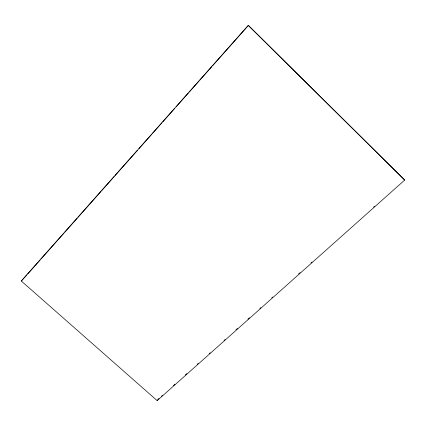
<?xml version="1.0" encoding="UTF-8"?>
<svg xmlns="http://www.w3.org/2000/svg" width="426" height="426" viewBox="0 0 426 426"><rect width="100%" height="100%" fill="white"/><g stroke="black" fill="none" stroke-linecap="round" stroke-linejoin="round"><path stroke-width="0.64" d="M157.173 400.637L404.7 180.054L248.363 25.374L21.3 281.006L157.173 400.637L157.513 399.753M26.843 274.919L21.3 281.006M27.722 273.923L40.081 260.004M40.965 259.008L63.911 233.16M64.795 232.165L77.149 218.25M78.033 217.255L100.978 191.407M101.862 190.411L114.216 176.492M115.1 175.496L137.603 150.144M138.929 148.653L151.283 134.738M152.167 133.743L161.875 122.805M162.759 121.809L174.671 108.39M175.997 106.899L188.351 92.98M189.235 91.984L198.942 81.052M199.826 80.056L211.738 66.632M212.622 65.641L248.363 25.374M158.014 399.311L159.005 398.422M161.491 396.207L162.482 395.323M173.409 385.578L174.9 384.252M185.331 374.949L186.822 373.618M197.254 364.321L198.25 363.431M209.177 353.687L210.172 352.803M224.081 340.401L225.072 339.517M236.004 329.772L237.49 328.441M247.921 319.138L249.412 317.812M259.844 308.509L260.84 307.625M271.767 297.88L272.762 296.997M298.594 273.961L300.085 272.635M311.012 262.89L312.002 262.001M373.602 207.079L374.598 206.195M248.204 25.363L404.7 180.054"/></g></svg>
